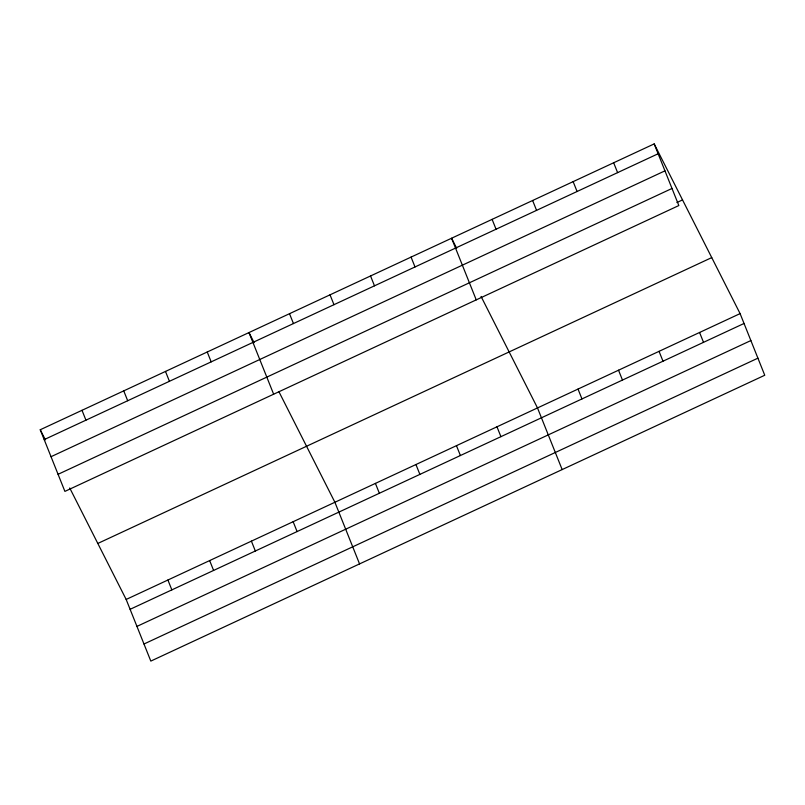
<?xml version="1.0" encoding="UTF-8"?>
<svg xmlns="http://www.w3.org/2000/svg" width="805" height="805" viewBox="0 0 805 805"><rect width="100%" height="100%" fill="white"/><g stroke="black" fill="none" stroke-linecap="round" stroke-linejoin="round"><path stroke-width="1.21" d="M654.183 143.904L678.836 205.547L64.903 491.392L40.25 429.749L654.183 143.904L740.097 313.608L764.75 375.251L150.817 661.096L126.164 599.453L69.723 487.971M44.195 439.611L658.128 153.765M51.027 456.697L664.96 170.851M58.071 474.306L672.004 188.461M676.904 202.528L682.529 199.902M97.808 543.456L711.741 257.6M126.164 599.453L740.097 313.608M130.108 609.315L744.041 323.469M136.941 626.401L750.874 340.555M143.984 644.01L757.918 358.165M456.687 248.312L451.585 238.23L476.238 299.873M481.058 296.451L537.499 407.934L562.152 469.577M254.088 342.638L248.987 332.566L273.64 394.198M279.023 391.894L334.9 502.27L359.553 563.913M40.25 429.749L45.352 439.832M699.575 332.475L703.52 342.336M613.662 162.771L617.606 172.632M659.054 351.342L662.998 361.204M573.14 181.638L577.084 191.499M618.532 370.209L622.476 380.071M532.628 200.495L536.563 210.357M578.02 389.077L581.965 398.938M492.107 219.363L496.051 229.224M496.977 426.801L500.921 436.662M411.063 257.097L415.008 266.958M456.455 445.668L460.4 455.529M370.542 275.964L374.486 285.825M415.944 464.535L419.888 474.397M330.03 294.831L333.974 304.693M375.422 483.403L379.366 493.264M289.508 313.698L293.453 323.56M293.151 521.71L297.095 531.572M207.237 351.996L211.182 361.858M251.402 541.141L255.346 551.002M165.488 371.437L169.432 381.298M209.662 560.582L213.607 570.443M123.749 390.878L127.693 400.739M167.913 580.023L171.857 589.884M81.999 410.309L85.944 420.17"/></g></svg>
